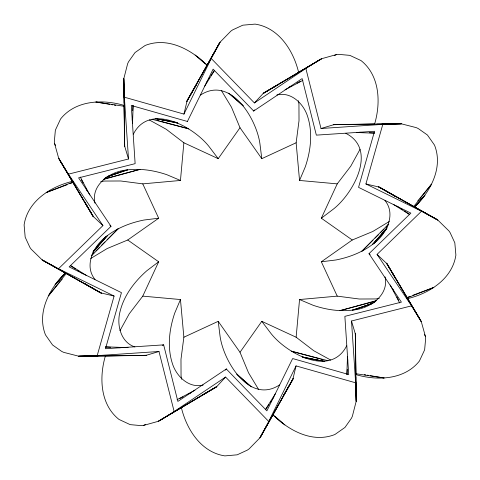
<?xml version="1.0" encoding="UTF-8"?>
<svg xmlns="http://www.w3.org/2000/svg" width="480" height="480" viewBox="0 0 480 480"><rect width="100%" height="100%" fill="white"/><g stroke="black" fill="none" stroke-linecap="round" stroke-linejoin="round"><path stroke-width="0.72" d="M132.504 123.624L133.194 105.666M346.806 374.334L347.496 356.376M123.99 105.372C102.582 99.054 75.492 100.194 60.576 118.98L55.368 130.158L54.36 141.33L54.54 143.454L58.71 158.334L68.448 174.15L128.502 158.994L124.518 145.644L124.56 130.314M132.258 120.342L132.36 118.11M132.708 110.676L132.948 105.468M347.052 374.532L347.292 369.324M347.64 361.89L347.742 359.658M355.44 349.686L355.482 334.356L351.498 321.006L411.552 305.85L421.29 321.666L425.46 336.546L425.64 338.67L424.632 349.842L419.424 361.02C404.508 379.806 377.418 380.946 356.01 374.628M100.74 181.458L104.424 181.05L120.732 180.984L142.77 183.864L180.456 180.456L183.864 142.77L166.218 129.258L149.346 119.97M330.654 360.03L313.782 350.742L296.136 337.23L299.544 299.544L337.23 296.136L359.268 299.016L375.576 298.95L379.26 298.542M124.17 105.552L124.692 146.682L123.828 78.63L127.656 63.66L128.568 61.728L135.03 52.56L145.128 45.48C167.622 36.528 191.376 49.566 207.216 65.34M355.83 374.448L355.308 333.318L356.172 401.37L352.344 416.34L351.432 418.272L344.97 427.44L334.872 434.52C312.378 443.472 288.624 430.434 272.784 414.66M119.97 330.654L129.258 313.782L142.77 296.136L180.456 299.544L183.864 337.23L180.984 359.268L181.05 375.576L181.458 379.26M360.03 149.346L350.742 166.218L337.23 183.864L299.544 180.456L296.136 142.77L299.016 120.732L298.95 104.424L298.542 100.74M124.386 134.058L124.572 133.008M355.428 346.992L355.614 345.942M105.372 356.01C99.054 377.418 100.194 404.508 118.98 419.424L130.158 424.632L141.33 425.64L143.454 425.46L158.334 421.29L216.84 386.52L225.594 377.058L268.746 421.494L259.92 437.838L249.12 448.884L247.368 450.108L237.186 454.818L224.904 455.892C201.174 452.37 186.648 429.486 181.41 407.778M123.696 80.022L124.362 97.194L183.948 114.096L187.164 100.548L196.488 84.762M187.308 121.65L213.108 69.15L253.686 111.006L302.136 78.594L316.344 135.132L374.514 131.286L358.554 187.356L410.85 213.108L368.994 253.686L401.406 302.136L344.868 316.344L348.714 374.514L292.644 358.554L266.892 410.85L226.314 368.994L177.864 401.406L163.656 344.868L105.486 348.714L121.446 292.644L69.15 266.892L111.006 226.314L78.594 177.864L135.132 163.656L131.286 105.486L187.356 121.446M356.304 399.978L355.638 382.806L296.052 365.904L292.836 379.452L283.512 395.238M374.628 123.99C380.946 102.582 379.806 75.492 361.02 60.576L349.842 55.368L338.67 54.36L336.546 54.54L321.666 58.71L263.16 93.48L254.406 102.942L211.254 58.506L220.08 42.162L230.88 31.116L232.632 29.892L242.814 25.182L255.096 24.108C278.826 27.63 293.352 50.514 298.59 72.222M65.424 272.82C49.506 288.54 36.558 312.396 45.48 334.872L52.56 344.97L61.728 351.432L63.66 352.344L78.63 356.172L97.194 355.638L114.096 296.052L58.506 268.746L42.162 259.92L31.116 249.12L29.892 247.368L25.182 237.186L24.108 224.904C27.63 201.174 50.514 186.648 72.222 181.41M407.778 298.59C429.486 293.352 452.37 278.826 455.892 255.096L454.818 242.814L450.108 232.632L448.884 230.88L437.838 220.08L421.494 211.254L365.904 183.948L382.806 124.362L401.37 123.828L416.34 127.656L418.272 128.568L427.44 135.03L434.52 145.128C443.442 167.604 430.494 191.46 414.576 207.18M133.32 134.208C149.49 102.198 193.722 126.708 209.292 146.868L218.208 158.664L240 127.728L231.474 107.202L221.508 90.726M346.68 345.792C330.51 377.802 286.278 353.292 270.708 333.132L261.792 321.336L240 352.272L248.526 372.798L258.492 389.274M180.456 299.544L174.702 313.164C169.296 329.172 167.07 346.98 172.332 363.342C176.214 376.182 188.844 388.626 203.136 385.038M299.544 180.456L305.298 166.836C310.704 150.828 312.93 133.02 307.668 116.658C303.786 103.818 291.156 91.374 276.864 94.962M142.77 296.136L158.664 261.792L127.728 240L107.202 248.526L90.726 258.492M389.274 221.508L372.798 231.474L352.272 240L321.336 218.208L337.23 183.864M183.948 114.096L211.254 58.506M268.746 421.494L296.052 365.904M219.27 43.308L186.798 101.532L220.08 42.162L187.164 100.548M260.73 436.692L293.202 378.468L259.92 437.838L292.836 379.452M204.696 86.1L214.674 70.26M265.326 409.74L275.304 393.9M206.118 83.124L207.324 81.246M208.53 79.368L209.736 77.484M210.942 75.606L214.152 70.59M265.848 409.41L269.058 404.394M270.264 402.516L271.47 400.632M272.676 398.754L273.882 396.876M66.132 273.642L48.42 295.842L60.288 281.454M413.868 206.358L431.58 184.158L419.712 198.546M61.236 280.308L62.184 279.156M93.084 252.288L105.876 236.784C116.91 228 130.248 222.762 143.988 220.032L158.664 218.208L142.77 183.864M386.916 227.712L374.124 243.216C363.09 252 349.752 257.238 336.012 259.968L321.336 261.792L337.23 296.136M417.816 200.844L418.764 199.692M192.846 90.444L193.536 89.628M286.464 390.372L287.154 389.556M65.376 273.048L55.056 284.832L65.478 273.09M93.618 250.782L95.088 249.102M96.072 247.98L105.876 236.784C93.474 246.048 83.748 265.836 95.046 279.492M383.928 232.02L374.124 243.216C386.526 233.952 396.252 214.164 384.954 200.508M384.912 230.898L386.382 229.218M414.624 206.952L424.944 195.168L414.522 206.91M92.832 252.078L107.652 235.38L93.762 250.896M387.168 227.922L372.348 244.62L386.238 229.104M56.976 282.252L63.918 274.758M253.542 111.162L254.694 109.914M225.306 370.086L226.458 368.838M416.082 205.242L423.024 197.748M91.464 255.852L118.104 228.798L107.046 239.82M388.536 224.148L361.896 251.202L372.954 240.18M91.248 255.57L93.882 252.942M95.988 250.842L99.15 247.692M101.778 245.07L104.94 241.92M375.06 238.08L378.222 234.93M380.85 232.308L384.012 229.158M386.118 227.058L388.752 224.43M58.506 268.746L102.942 225.594L68.448 174.15M411.552 305.85L377.058 254.406L421.494 211.254M200.508 95.046C230.514 75.402 256.572 118.746 259.968 143.988L261.792 158.664L296.136 142.77M279.492 384.954C249.486 404.598 223.428 361.254 220.032 336.012L218.208 321.336L183.864 337.23M263.97 92.814L263.16 93.48L321.666 58.71L263.97 92.814L278.604 84.492M216.03 387.186L216.84 386.52L158.334 421.29L216.03 387.186L201.396 395.508M158.664 261.792L146.868 270.708C134.184 281.874 123.354 296.184 119.724 312.984C116.772 325.806 121.134 342.57 134.886 346.926M321.336 218.208L333.132 209.292C353.292 193.722 377.802 149.49 345.792 133.32M127.728 240L158.664 218.208M321.336 261.792L352.272 240M254.406 102.942L305.85 68.448L320.394 59.292M159.606 420.708L174.15 411.552L225.594 377.058M285.054 89.766L302.934 80.34M177.066 399.66L194.946 390.234M334.548 55.572L336.546 54.54M288.432 87.546L291.078 86.178M297.03 83.1L300.336 81.39M179.664 398.61L182.97 396.9M188.922 393.822L191.568 392.454M143.454 425.46L145.452 424.428M73.302 181.926L46.164 192.57L67.128 184.74M406.698 298.074L433.836 287.43L412.872 295.26M69.924 183.696L72.024 182.916M105.228 177.708L125.454 170.154C139.404 168.066 153.57 170.196 166.836 174.702L180.456 180.456M299.544 299.544L313.164 305.298C326.43 309.804 340.596 311.934 354.546 309.846L374.772 302.292M407.976 297.084L410.076 296.304M273.942 86.904L275.448 86.358M204.552 393.642L206.058 393.096M107.214 176.64L127.698 169.824L107.196 176.55M372.786 303.36L352.302 310.176L372.804 303.45M305.85 68.448L321.006 128.502L334.356 124.518L349.686 124.56M162.234 345.306L163.656 344.868M174.15 411.552L158.994 351.498L145.644 355.482L130.314 355.44M103.44 179.46L140.034 169.35L104.112 178.914M376.56 300.54L339.966 310.65L375.888 301.086M125.454 170.154C109.584 171.894 90.774 185.202 94.962 203.136M354.546 309.846C370.416 308.106 389.226 294.798 385.038 276.864M321.006 128.502L382.806 124.362M97.194 355.638L158.994 351.498M399.978 123.696L333.318 124.692L374.448 124.17M80.022 356.304L146.682 355.308L105.552 355.83M381.924 124.074L401.37 123.828L376.8 124.08M98.076 355.926L78.63 356.172L145.644 355.482M334.356 124.518L374.562 124.104M356.376 132.504L374.334 133.194M105.666 346.806L128.112 347.664M359.658 132.258L361.89 132.36M369.324 132.708L374.532 132.948M105.468 347.052L110.676 347.292M118.11 347.64L120.342 347.742M124.668 106.356L95.85 102.006L109.83 104.352M355.332 373.644L384.15 377.994L370.17 375.648M111.3 104.598L112.77 104.844M114.24 105.09L115.71 105.342M155.166 118.788L175.728 122.238M304.272 357.762L324.834 361.212M364.29 374.658L365.76 374.91M367.23 375.156L368.7 375.402M345.942 124.386L346.992 124.572M133.008 355.428L134.058 355.614M156.684 118.74L158.142 119.04M159.6 119.34L177.828 123.072L159.63 119.262M320.4 360.66L302.172 356.928L320.37 360.738M321.858 360.96L323.316 361.26M365.904 183.948L379.452 187.164L395.238 196.488M114.096 296.052L100.548 292.836L84.762 283.512M152.004 119.286L188.754 128.832L160.758 121.284M327.996 360.714L291.246 351.168L319.242 358.716M157.17 120.318L159.324 120.9M320.676 359.1L322.83 359.682M183.864 142.77L218.208 158.664M261.792 321.336L296.136 337.23M436.692 219.27L378.468 186.798L437.838 220.08L379.452 187.164M43.308 260.73L101.532 293.202L42.162 259.92L100.548 292.836M393.9 204.696L409.74 214.674M70.26 265.326L86.1 275.304M396.876 206.118L398.754 207.324M400.632 208.53L402.516 209.736M404.394 210.942L409.41 214.152M70.59 265.848L75.606 269.058M77.484 270.264L79.368 271.47M81.246 272.676L83.124 273.882M389.556 192.846L390.372 193.536M89.628 286.464L90.444 287.154M195.168 55.056L207.696 65.7M272.304 414.3L284.832 424.944M228.66 93.126L243.216 105.876L230.952 95.046M251.34 386.874L236.784 374.124L249.048 384.954M197.748 56.976L204.708 63.42M377.058 254.406L387.186 263.97L395.508 278.604M368.994 253.686L370.086 254.694M109.914 225.306L111.006 226.314M102.942 225.594L92.814 216.03L84.492 201.396M275.292 416.58L282.252 423.024M240 127.728L261.792 158.664M218.208 321.336L240 352.272M420.708 320.394L386.52 263.16L421.29 321.666L387.186 263.97M59.292 159.606L93.48 216.84L58.71 158.334L92.814 216.03M390.234 285.054L399.66 302.934M80.34 177.066L89.766 194.946M424.428 334.548L425.46 336.546M392.454 288.432L393.822 291.078M396.9 297.03L398.61 300.336M81.39 179.664L83.1 182.97M86.178 188.922L87.546 191.568M54.54 143.454L55.572 145.452M393.096 273.942L393.642 275.448M86.358 204.552L86.904 206.058M351.498 321.006L355.638 382.806M124.362 97.194L128.502 158.994M355.926 381.924L356.172 401.37L355.92 376.8M124.074 98.076L123.828 78.63L124.08 103.2M355.482 334.356L355.896 374.562M124.104 105.438L124.518 145.644"/></g></svg>
